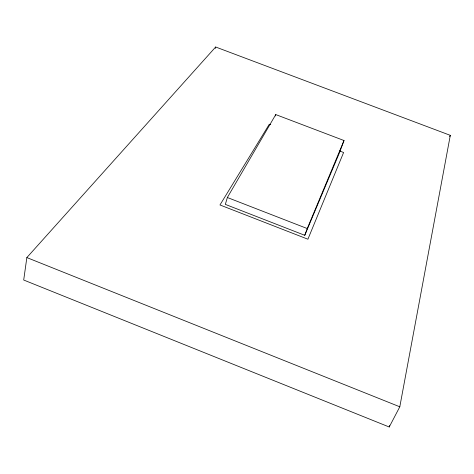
<?xml version="1.0" encoding="UTF-8"?>
<svg xmlns="http://www.w3.org/2000/svg" width="474" height="474" viewBox="0 0 474 474"><rect width="100%" height="100%" fill="white"/><g stroke="black" fill="none" stroke-linecap="round" stroke-linejoin="round"><path stroke-width="0.71" d="M26.852 257.583L23.7 280.027L389.231 426.997L399.801 406.799L450.3 135.339L215.664 47.003L26.852 257.583L399.801 406.799M389.231 426.997L389.51 425.545M215.309 48.395L215.664 47.003M227.36 197.51L225.328 204.389L304.758 235.3L339.437 152.812L344.017 140.529L275.755 114.578L227.36 197.51L307.253 228.551L344.017 140.529M275.317 115.964L275.755 114.578M304.758 235.3L307.253 228.551M449.696 136.666L450.3 135.339M270.713 124.715L269.339 124.188L219.966 204.964L307.91 239.21L343.603 152.498L339.479 150.922"/></g></svg>
